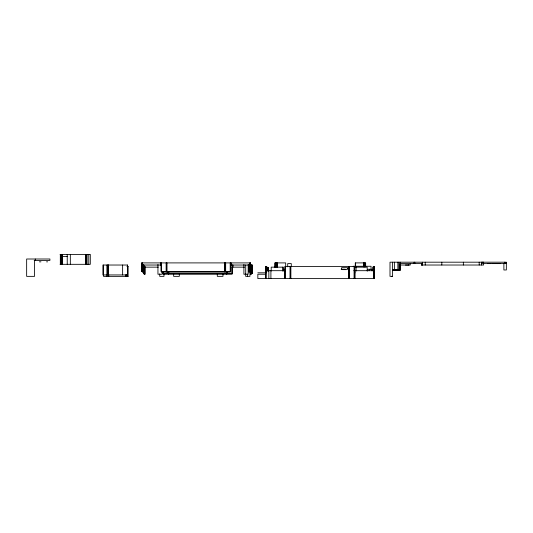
<?xml version="1.0" encoding="UTF-8"?>
<svg xmlns="http://www.w3.org/2000/svg" width="533" height="533" viewBox="0 0 533 533"><rect width="100%" height="100%" fill="white"/><g stroke="black" fill="none" stroke-linecap="round" stroke-linejoin="round"><path stroke-width="0.8" d="M267.066 271.057L267.066 267.153M268.485 270.891L268.485 267.699L267.066 267.699L267.066 271.024M271.197 271.057L271.197 267.153L283.496 267.153L283.496 271.057M282.563 271.057L282.563 267.153M287.707 266.826L287.707 263.608L291.284 263.608L291.284 266.447M354.871 271.057L354.871 267.153L367.19 267.153L367.19 271.057M356.104 271.057L356.104 267.153M367.783 270.877L367.783 269.278L372.034 269.278L372.034 270.691M371.035 269.418L371.035 266.267L353.159 266.267M372.034 270.877L372.034 269.278M503.885 263.608L503.885 269.978L506.35 269.978L506.35 262.189L390.009 262.189L390.003 276.354L392.555 276.354L392.561 262.189M400.336 264.401L400.343 269.978L394.373 269.978L394.373 262.189M400.343 266.44L400.343 264.528M400.383 265.021L400.383 269.978L395.713 269.978M250.377 265.734L250.343 268.565L250.377 263.455M252.156 265.581L252.156 270.691M276.7 266.8L276.714 262.902M250.343 268.565L250.377 264.321M252.156 267.859L252.129 270.691L252.129 266.447M487.542 263.608L488.228 263.602M393.354 269.984L394.373 269.978M492.412 263.608L496.923 263.602M60.069 254.401L90.297 254.401L90.297 264.321L60.069 264.321M62.401 256.526L67.238 256.526M34.192 260.424L49.909 260.424L49.909 259.005L26.65 259.005L26.65 276.361L34.545 276.361L34.545 260.424M39.369 261.843L40.968 261.843M46.551 261.843L47.61 261.843M504.405 262.896L506.35 262.896M422.329 263.608L399.677 263.608L399.69 269.978M506.35 263.608L481.512 263.608L481.499 265.021L481.512 262.189L483.624 262.189L483.618 265.021L421.523 265.021L421.523 263.608M364.559 264.141L364.312 266.8M127.574 265.028L102.909 265.028L102.909 274.941L127.574 274.941M142.158 265.028L161.379 265.028M230.289 265.028L252.156 265.028L252.156 273.529L251.07 273.529L251.07 274.235M400.176 265.021L410.27 265.021L410.27 263.608M126.914 266.447L128.147 266.447M265.647 272.916L265.667 266.447L266.587 266.447L266.587 270.691M143.937 267.153L158.334 267.153M232.068 267.153L244.68 267.153M248.431 267.153L251.929 267.153M373.333 267.153L372.74 267.153L372.74 270.691M283.243 269.278L284.662 269.278M341.187 269.278L345.231 269.278M393.78 269.984L392.561 269.978L400.383 269.978L400.396 262.189M392.561 269.984L395.366 269.984M265.827 270.691L285.255 270.691M353.772 270.691L374.019 270.691M142.711 271.404L141.851 271.404L141.851 262.902L250.377 262.902L250.377 271.404L249.457 271.404M142.671 272.11L143.27 272.11L143.264 264.381M257.839 272.816L265.714 272.816M354.552 272.816L355.085 272.816M144.496 273.529L143.384 273.529L143.384 271.983M265.714 274.235L257.839 274.235L257.839 278.579L374.253 278.586M128.147 276.361L103.482 276.361L103.529 265.028M488.455 263.602L490.913 263.608M500.041 263.608L497.069 263.602L497.909 263.608M391.528 276.354L392.555 276.361M265.667 278.586L265.694 266.447M504.405 262.189L504.405 263.608M479.194 262.189L479.194 265.021M463.35 262.189L463.35 265.021M441.824 262.189L441.824 265.021M425.221 262.189L425.221 265.021M422.329 262.189L422.329 265.021M422.043 263.608L422.043 265.021M422.029 263.608L421.949 265.021M421.736 263.608L421.736 265.021M414.801 262.189L414.801 263.608M414.094 262.189L414.094 263.608M408.958 264.528L408.958 265.021M408.678 265.021L405.42 265.021M398.937 262.189L398.937 269.978M397.878 262.189L397.878 269.978M374.193 278.586L374.253 266.447L373.333 266.447L373.333 270.691M374.159 266.447L374.099 278.586M374.019 266.447L374.019 278.586M373.926 266.447L373.926 278.586M373.773 270.691L373.773 278.586M369.596 269.278L369.596 270.691M365.651 266.74L365.651 262.902L355.278 262.902L355.278 266.74M365.405 262.902L365.405 266.8M364.739 262.902L364.739 266.8M364.072 262.902L364.072 266.8M363.739 262.902L363.739 266.8M363.406 262.902L363.406 266.74M355.611 262.902L355.611 266.8M355.085 270.691L355.085 278.586M354.552 278.586L354.552 266.447L284.875 266.447L284.875 278.586M354.079 266.447L354.079 278.586M349.541 266.447L349.541 278.586M349.222 266.447L349.222 278.586M349.135 266.447L349.135 278.586M349.042 266.447L349.042 278.586M348.948 266.447L348.855 278.586M348.455 266.447L348.455 278.586M290.878 266.447L290.878 278.586M290.418 266.447L290.418 278.586M290.019 266.447L290.019 278.586M285.688 266.74L285.688 262.902L274.901 262.902L274.901 267.506M285.288 266.447L285.288 278.586M284.395 270.691L284.395 278.586M277.28 262.902L277.28 267.506M276.987 262.902L276.987 266.8L275.115 266.8L275.115 262.902M276.134 262.902L276.134 266.8M275.708 262.902L275.708 266.8M270.904 270.691L270.904 278.586M268.839 270.691L268.839 278.586M268.485 267.699L268.485 271.024M267.146 270.691L267.146 267.153L266.36 267.153L266.36 266.447M266.034 266.447L266.034 278.586M265.96 270.691L265.96 273.063M265.827 266.447L265.814 278.586M252.062 265.028L252.129 273.529M251.929 265.028L251.929 273.529M251.869 265.028L251.843 273.529M251.676 265.028L251.676 267.153M251.236 267.153L251.236 274.235L250.477 274.235L250.477 271.084M250.65 267.153L250.65 274.235M250.263 262.902L250.343 271.404M250.144 262.902L250.144 271.404M249.937 270.637L249.937 276.361L245.686 276.361L245.686 273.909M249.897 262.902L249.897 265.028M249.457 265.028L249.457 272.11L248.864 272.11L248.864 264.381M248.158 264.428L248.158 274.235L243.907 274.235L243.907 264.428M247.499 274.055L247.499 276.361M245.72 265.028L245.72 274.235M232.988 265.028L232.988 267.153M232.455 265.028L232.455 273.529L162.778 273.529L162.778 271.93M232.148 267.153L232.148 273.529M232.068 273.529L232.068 274.235L163.165 274.235L163.165 273.529M231.988 265.028L231.988 273.529M231.209 262.902L231.209 265.028M230.676 262.902L230.676 271.404L160.999 271.404L160.999 262.902M230.289 271.404L230.289 272.11L161.379 272.11L161.412 262.902M230.203 262.902L230.203 271.404M227.451 271.983L227.451 273.529M227.131 271.983L227.038 273.529M226.951 271.983L226.951 273.529M226.858 271.983L226.858 273.529M226.758 271.983L226.738 274.235M226.365 271.983L226.365 273.529M225.666 262.902L225.666 271.404M225.346 262.902L225.346 271.404M225.259 262.902L225.166 271.404M225.073 262.902L225.073 271.404M224.979 262.902L224.953 272.11M224.58 262.902L224.58 271.404M222.967 273.909L222.967 276.361L217.304 276.361L217.304 273.909M179.321 273.909L179.321 276.361L173.651 276.361L173.651 273.909M168.788 271.983L168.788 273.529M168.608 273.529L168.608 274.235M168.321 271.983L168.321 273.529M167.928 271.983L167.928 273.529M167.002 262.902L167.002 271.404M166.822 271.404L166.822 272.11M166.543 262.902L166.543 271.404M166.143 262.902L166.143 271.404M163.977 273.909L163.977 276.361L159.727 276.361L159.727 273.909M163.198 271.983L163.198 273.529M162.192 271.783L162.192 274.235L157.948 274.235L157.948 264.428M160.52 262.902L160.52 265.028M145.049 266.507L145.056 274.235L144.097 274.235L144.097 273.529M144.809 266.507L144.809 274.235M144.496 267.153L144.496 274.235M143.937 265.028L143.937 273.529M143.51 271.983L143.51 273.529M142.711 265.028L142.711 272.11M142.158 262.902L142.158 271.404M141.985 262.902L142.031 271.404M141.911 262.902L141.938 271.404M128.02 266.447L128.02 276.361M127.687 266.447L127.687 276.361M127.447 265.028L127.447 274.941M126.914 274.708L126.914 276.361M126.288 274.708L126.288 276.361M125.821 274.708L125.821 276.361M122.623 265.028L122.623 274.941M108.732 274.708L108.732 276.361M108.366 265.028L108.366 274.941M108.272 265.028L108.272 274.941M107.926 265.028L107.926 274.941M107.559 265.028L107.559 274.941M106.906 265.028L106.893 276.361M88.778 254.401L88.778 264.321M87.059 254.401L87.059 264.321M86.479 254.401L86.479 264.321M86.073 254.401L86.073 264.321M85.7 254.401L85.7 264.321M85.533 254.401L85.533 264.321M70.336 254.401L70.336 264.321M67.231 254.401L67.231 264.321M62.434 254.401L62.401 264.321M62.114 254.401L62.114 264.321M61.495 254.401L61.495 264.321M60.882 254.401L60.882 264.321M60.322 254.401L60.322 264.321M35.238 259.005L35.238 260.424M347.623 268.912L346.736 269.625L342.486 269.625L341.6 268.912L341.6 267.673L347.623 267.673L347.623 268.912M143.697 273.529L143.677 265.028L143.637 273.529"/></g></svg>
